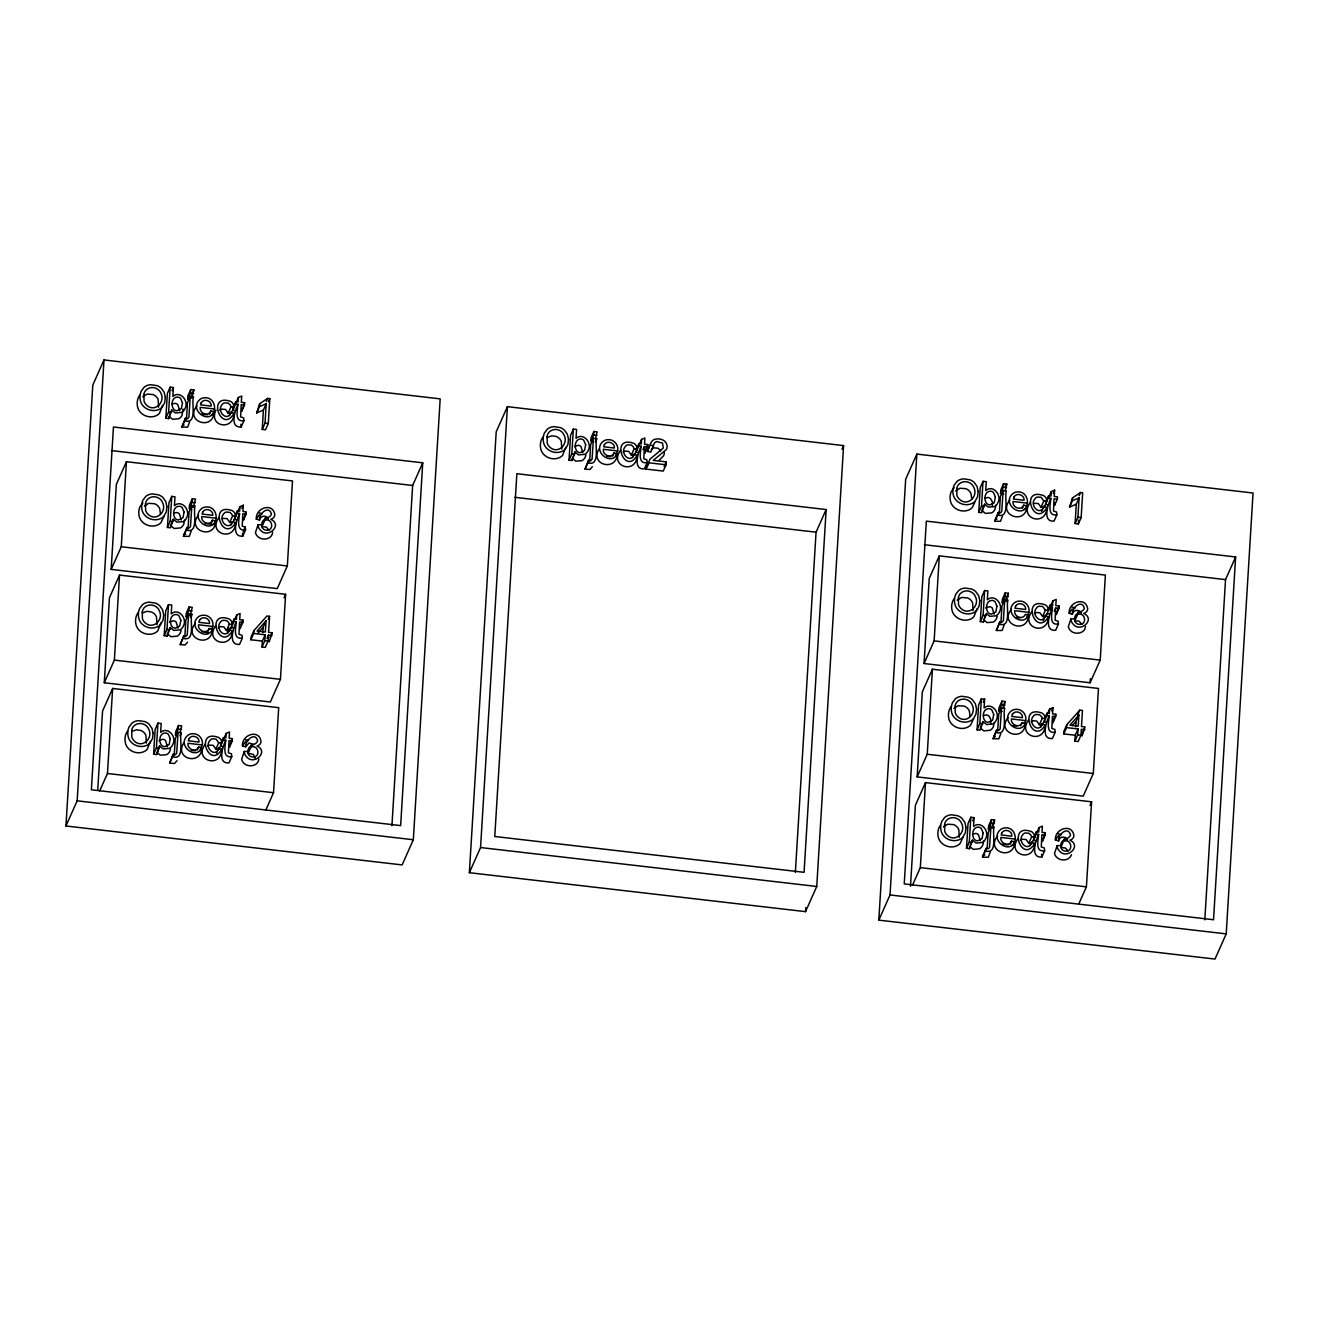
<?xml version="1.0" encoding="UTF-8"?>
<svg xmlns="http://www.w3.org/2000/svg" width="1319" height="1319" viewBox="0 0 1319 1319"><rect width="100%" height="100%" fill="white"/><g stroke="black" fill="none" stroke-linecap="round" stroke-linejoin="round"><path stroke-width="1.5" d="M167.464 746.735L165.551 740.553A4.419 4.039 24 0 0 162.798 739.283L159.022 740.602M178.049 628.24L176.136 622.057A4.419 4.039 24 0 0 173.366 620.787L169.59 622.09M179.681 410.786L177.768 404.62A4.419 4.039 24 0 0 175.015 403.35L172.08 403.993M181.28 519.999L179.368 513.816A4.419 4.039 24 0 0 176.598 512.547L173.679 513.19M582.866 452.714L580.954 446.531A4.419 4.039 24 0 0 578.2 445.278L574.408 446.58M980.347 840.879L978.434 834.696A4.419 4.039 24 0 0 975.681 833.427L972.746 834.07M994.147 614.143L992.234 607.96A4.419 4.039 24 0 0 989.481 606.691L985.689 608.01M65.95 825.991L92.792 385.115L104.003 359.939L440.183 398.866L413.325 839.741L402.13 864.918L65.95 825.991L77.161 800.814L104.003 359.939M97.738 790.048L102.552 711.106L112.643 688.452L278.705 707.676L273.528 792.703L265.778 810.13M104.283 682.764L109.444 597.738L119.534 575.084L285.613 594.308L280.436 679.334L270.346 701.988L104.283 682.764L114.357 660.11L119.534 575.084M111.175 569.379L116.352 484.353L126.443 461.716L292.505 480.94L287.328 565.966L277.254 588.62L111.175 569.379L121.266 546.742L126.443 461.716M99.7 790.889L107.466 773.478L112.643 688.452M171.783 410.061L168.848 418.585L165.848 418.238L167.348 393.474L170.151 387.176L173.399 387.555L172.855 396.392C180.225 390.045 189.359 401.223 184.957 408.659A8.854 8.112 24 0 1 181.61 412.435L175.361 412.979L171.783 410.061L169.689 414.776M165.848 418.238L168.634 411.957L170.151 387.176M168.848 418.585L168.997 416.342L172.558 419.261L178.807 418.733A8.854 8.112 24 0 0 182.154 414.941L182.978 409.022M153.631 754.188L155.131 729.423L157.934 723.125L161.182 723.504L160.654 732.342C168.024 725.994 177.142 737.156 172.74 744.592A8.854 8.112 24 0 1 169.393 748.384L163.144 748.912L159.583 745.993L156.648 754.534L153.631 754.188L156.433 747.889L157.934 723.125M173.383 519.257L170.448 527.798L167.431 527.452L168.947 502.687L171.75 496.389L174.982 496.768L174.454 505.606C181.824 499.258 190.942 510.42 186.556 517.856A8.854 8.112 24 0 1 183.193 521.648L176.944 522.176L173.383 519.257L170.58 525.556L174.141 528.474L180.39 527.93A8.854 8.112 24 0 0 183.753 524.154L184.611 520.131M167.431 527.452L170.233 521.153L171.75 496.389M170.151 627.498L167.216 636.038L164.199 635.692L165.716 610.928L168.502 604.63L171.75 605.009L171.223 613.846C178.593 607.498 187.71 618.66 183.325 626.096A8.854 8.112 24 0 1 179.961 629.888L173.712 630.416L170.151 627.498L168.057 632.213M156.648 754.534L159.583 745.993M164.199 635.692L167.002 629.394L168.502 604.63M167.216 636.038L167.348 633.796L170.909 636.714L177.158 636.17A8.854 8.112 24 0 0 180.522 632.395L181.099 630.531M186.441 419.656L187.479 402.674L190.282 396.392L193.53 396.755C191.123 402.476 197.718 425.048 184.644 420.81L181.857 427.109L187.644 427.142L189.573 421.981M190.282 396.392L188.881 417.233L187.809 418.667L185.418 418.304L181.857 427.109M190.694 389.567L187.892 395.848L187.677 399.377L190.48 393.095L190.694 389.567L193.942 389.929L191.618 398.19M174.24 755.589L175.262 738.624L178.065 732.325L181.313 732.704C178.906 738.426 185.501 760.997 172.443 756.76L169.64 763.058L174.52 763.52L176.96 760.7M188.04 528.853L189.079 511.887L191.865 505.589L195.113 505.968C192.722 511.69 199.317 534.261 186.243 530.024L183.44 536.322L189.244 536.355L191.173 531.194M178.065 732.325L176.68 753.182L175.608 754.6L173.201 754.254L169.64 763.058M178.477 725.499L175.674 731.798L175.46 735.326L178.263 729.044L178.477 725.499L181.725 725.879L180.109 732.556M191.865 505.589L190.48 526.446L189.408 527.864L187.018 527.518L183.44 536.322M192.294 498.763L189.491 505.062L189.276 508.59L192.079 502.308L192.294 498.763L195.542 499.143L193.217 507.403M184.808 637.093L185.831 620.128L188.633 613.83L191.882 614.209C189.491 619.93 196.069 642.501 183.011 638.264L180.208 644.562L185.089 645.024L187.529 642.205M188.633 613.83L187.249 634.686L186.177 636.104L183.786 635.742L180.208 644.562M189.062 607.004L186.259 613.302L186.045 616.83L188.848 610.532L189.062 607.004L192.294 607.383L189.985 615.627M235.178 410.588L232.787 410.308L235.59 404.01L237.964 404.29C235.128 410.127 229.127 428.114 241.179 426.944L243.982 420.646L243.685 417.909L240.635 416.853L241.196 404.669L244.46 405.048L244.609 402.674L241.344 402.295L241.723 396.03L238.393 397.481L236.282 402.196M235.59 404.01L235.738 401.652L238.112 401.932L238.393 397.481M237.964 404.29C237.601 409.632 234.106 422.492 243.982 420.646M207.693 746.142A5.111 4.666 24 0 1 209.523 745.12L213.266 745.367L215.92 749.093L219.102 749.011L223.373 739.959L225.763 740.239C222.911 746.076 216.91 764.047 228.978 762.877L231.781 756.595L231.468 753.841L228.418 752.803L228.995 740.618L232.259 740.998L232.391 738.624L229.127 738.244L229.506 731.979L226.176 733.43L224.065 738.145M223.373 739.959L223.521 737.601L225.895 737.865L226.176 733.43M236.76 519.801L234.386 519.521L237.189 513.223L239.563 513.503C236.728 519.34 230.726 537.311 242.778 536.141L245.581 529.859L245.268 527.105L242.218 526.067L242.795 513.882L246.059 514.262L246.208 511.887L242.943 511.508L243.323 505.243L239.976 506.694L237.173 512.992M237.189 513.223L237.321 510.865L239.712 511.129L239.976 506.694M225.763 740.239C225.384 745.565 221.905 758.425 231.781 756.595M239.563 513.503C239.184 518.829 235.705 531.689 245.581 529.859M233.529 628.025L231.155 627.762L233.958 621.463L236.332 621.744C233.496 627.564 227.478 645.552 239.547 644.381L242.35 638.083L242.037 635.346L238.986 634.291L239.563 622.106L242.828 622.486L242.976 620.128L239.712 619.749L240.091 613.483L236.744 614.934L234.65 619.65M233.958 621.463L234.09 619.106L236.48 619.369L236.744 614.934M236.332 621.744C235.953 627.069 232.474 639.929 242.35 638.083M229.588 744.922L229.457 747.279L232.259 740.998M256.694 412.946L259.678 403.713L267.708 398.371L269.801 398.618L268.285 423.498L265.482 429.78L262.234 429.4L263.421 410.028L266.207 403.729L259.497 406.648L256.694 412.946L263.421 410.028M259.497 406.648L259.678 403.713M250.907 639.764L253.71 633.466L265.185 634.802L262.382 641.083L250.907 639.764L251.072 636.978L253.875 630.68L266.916 616.022L269.571 616.336L268.598 632.378L272.176 632.79L269.191 641.875M262.234 429.4L265.037 423.119L266.207 403.729M253.71 633.466L253.875 630.68M271.994 635.593L268.433 635.181L268.07 641.1L265.267 647.398L262.019 647.019L262.382 641.083M262.893 632.724L263.223 627.135L266.026 620.837L265.35 632.015L257.073 631.043L266.026 620.837M262.019 647.019L264.822 640.721L265.185 634.802M391.941 825.694L412.649 485.474L422.739 462.821L113.45 426.993L91.374 789.784L400.646 825.595L422.739 462.821M469.366 872.7L496.208 431.824L507.403 406.664L843.583 445.591L816.741 886.467L805.546 911.643L469.366 872.7L480.561 847.54L507.403 406.664M569.033 460.166L570.533 435.402L573.336 429.104L576.584 429.483L576.04 438.32C583.41 431.972 592.544 443.151 588.142 450.57A8.854 8.112 24 0 1 584.795 454.363L578.546 454.89L574.969 451.988L572.034 460.512L569.033 460.166L571.819 453.884L573.336 429.104M572.034 460.512L574.969 451.988M589.626 461.584L590.665 444.602L593.468 438.32L596.716 438.683C594.308 444.404 600.903 466.975 587.829 462.738L585.026 469.036L589.923 469.498L592.363 466.695M593.468 438.32L592.066 459.16L590.994 460.595L588.604 460.232L585.026 469.036M593.88 431.494L591.077 437.776L590.863 441.304L593.665 435.023L593.88 431.494L597.128 431.857L595.512 438.535M638.347 452.516L635.972 452.236L638.775 445.937L641.149 446.218C638.314 452.054 632.312 470.042 644.364 468.855L647.167 462.573L646.871 459.836L643.82 458.781L644.381 446.597L647.645 446.976L647.794 444.602L644.529 444.223L644.909 437.957L641.578 439.408L639.468 444.124M638.775 445.937L638.924 443.58L641.298 443.86L641.578 439.408M641.149 446.218C640.787 451.56 637.291 464.42 647.167 462.573M644.991 450.9L644.843 453.258L647.645 446.976M666.029 464.783L666.21 461.864L653.251 460.364L666.276 449.631A8.046 7.37 24 0 0 667.051 445.377C666.111 439.804 659.203 437.743 654.422 439.441A7.057 6.463 24 0 0 651.256 442.145L647.448 451.428L650.762 452.12L654.059 443.794A4.616 4.221 24 0 1 656.911 441.552L662.567 443.135L663.276 448.064L650.036 459.144L645.749 469.053L663.243 471.081L666.029 464.783L648.552 462.771M795.357 872.42L816.065 532.184L826.156 509.546L516.867 473.719L494.773 836.493L804.062 872.321L826.156 509.546M805.546 911.643L805.794 907.538M878.817 920.134L905.675 479.259L916.87 454.082L1253.05 493.009L1226.208 933.885L1214.997 959.061L878.817 920.134L890.028 894.958L916.87 454.082M910.489 886.22L915.419 805.233L925.509 782.596L1091.588 801.82L1086.411 886.846L1078.645 904.273M917.15 776.891L922.327 691.865L932.418 669.228L1098.48 688.452L1093.303 773.478L1083.229 796.132L917.15 776.891L927.241 754.254L932.418 669.228M924.058 663.523L929.236 578.497L939.309 555.86L1105.388 575.084L1100.211 660.11L1090.121 682.764L924.058 663.523L934.132 640.886L939.309 555.86M912.567 885.033L920.332 867.622L925.509 782.596M984.666 504.204L981.732 512.728L978.714 512.382L980.231 487.618L983.018 481.32L986.266 481.699L985.738 490.536C993.108 484.188 1002.226 495.367 997.84 502.803A8.854 8.112 24 0 1 994.477 506.578L988.228 507.106L984.666 504.204L981.864 510.486L985.425 513.404L991.674 512.877A8.854 8.112 24 0 0 995.037 509.085L995.894 505.062M978.714 512.382L981.517 506.1L983.018 481.32M972.449 840.137L969.514 848.678L966.497 848.331L968.014 823.567L970.817 817.269L974.065 817.648L973.521 826.485C980.891 820.138 990.008 831.3 985.623 838.736A8.854 8.112 24 0 1 982.259 842.528L976.011 843.055L972.449 840.137L970.355 844.869M980.314 621.595L981.814 596.831L984.617 590.533L987.865 590.912L987.321 599.749C994.707 593.402 1003.825 604.564 999.423 612A8.854 8.112 24 0 1 996.076 615.792L989.827 616.319L986.266 613.401L983.314 621.941L980.314 621.595L983.117 615.297L984.617 590.533M966.497 848.331L969.3 842.033L970.817 817.269M969.514 848.678L969.646 846.435L973.224 849.354L979.456 848.809A8.854 8.112 24 0 0 982.82 845.034L983.677 841.011M983.314 621.941L985.557 614.984M983.018 721.641L980.083 730.182L977.082 729.836L978.583 705.071L981.385 698.773L984.634 699.152L984.089 707.99C991.459 701.642 1000.593 712.804 996.191 720.24A8.854 8.112 24 0 1 992.844 724.032L986.596 724.56L983.018 721.641L980.924 726.357M977.082 729.836L979.869 723.537L981.385 698.773M999.324 513.8L1000.346 496.818L1003.149 490.536L1006.397 490.899C1004.006 496.62 1010.585 519.191 997.527 514.954L994.724 521.252L1000.511 521.285L1002.44 516.125M1003.792 493.9L1000.56 493.52L1000.775 489.992L1003.578 483.71L1006.809 484.073L1005.193 490.75M1003.149 490.536L1001.764 511.376L1000.692 512.811L998.302 512.448L994.724 521.252M1000.56 493.52L1003.347 487.239L1003.578 483.71M987.222 847.853L988.145 832.767L990.948 826.469L994.196 826.848C991.789 832.569 998.384 855.141 985.309 850.903L982.507 857.202L988.31 857.235L990.239 852.074M1000.907 622.997L1001.945 606.031L1004.748 599.733L1007.996 600.112C1005.589 605.833 1012.184 628.405 999.11 624.167L996.323 630.466L1002.11 630.498L1004.039 625.338M990.948 826.469L989.547 847.326L988.475 848.744L986.084 848.397L982.507 857.202M991.36 819.643L988.558 825.941L988.343 829.47L991.146 823.188L991.36 819.643L994.608 820.022L992.284 828.283M1004.748 599.733L1003.347 620.589L1002.275 622.007L999.884 621.661L996.323 630.466M1005.16 592.907L1002.358 599.205L1002.143 602.734L1004.946 596.452L1005.16 592.907L1008.408 593.286L1006.1 601.546M997.675 731.237L998.714 714.271L1001.517 707.973L1004.765 708.352C1002.358 714.074 1008.953 736.645 995.878 732.408L993.092 738.706L998.879 738.739L1000.808 733.562M1002.16 711.353L998.912 710.974L999.126 707.446L1001.929 701.147L1005.177 701.527L1003.561 708.204M1001.517 707.973L1000.115 728.83L999.044 730.248L996.653 729.885L993.092 738.706M998.912 710.974L1001.715 704.676L1001.929 701.147M1051.259 491.624L1050.996 496.076L1048.605 495.796L1048.457 498.153L1050.847 498.434C1047.995 504.27 1041.994 522.258 1054.062 521.071L1056.865 514.789L1056.552 512.052L1053.502 510.997L1054.079 498.813L1057.343 499.192L1057.475 496.818L1054.211 496.439L1054.606 490.173L1051.259 491.624L1044.186 507.205L1041.004 507.304L1038.35 503.561L1034.607 503.314A5.111 4.666 24 0 0 1033.634 503.726M1050.847 498.434C1050.468 503.776 1046.989 516.636 1056.865 514.789M1054.689 503.116L1054.541 505.474L1057.343 499.192M1035.827 840.681L1033.453 840.401L1036.256 834.103L1038.63 834.383C1035.794 840.219 1029.793 858.191 1041.845 857.02L1044.648 850.739L1044.351 847.985L1041.285 846.946L1041.862 834.762L1045.126 835.125L1045.275 832.767L1042.01 832.388L1042.389 826.123L1039.042 827.574L1036.948 832.289M1036.256 834.103L1036.404 831.745L1038.778 832.009L1039.042 827.574M1052.859 600.837L1052.578 605.273L1050.204 605.009L1050.056 607.367L1052.447 607.647C1049.594 613.467 1043.593 631.455 1055.645 630.284L1058.448 624.002L1058.151 621.249L1055.101 620.21L1055.662 608.026L1058.926 608.389L1059.075 606.031L1055.81 605.652L1056.189 599.387L1052.859 600.837L1045.786 616.418L1042.604 616.501L1039.949 612.774L1036.206 612.527A5.111 4.666 24 0 0 1034.36 613.549M1038.63 834.383C1038.267 839.708 1034.772 852.569 1044.648 850.739M1052.447 607.647C1052.067 612.972 1048.589 625.833 1058.448 624.002M1046.412 722.169L1044.021 721.905L1046.824 715.607L1049.199 715.887C1046.363 721.707 1040.361 739.695 1052.414 738.525L1055.216 732.226L1054.92 729.489L1051.87 728.434L1052.43 716.25L1055.695 716.629L1055.843 714.271L1052.578 713.892L1052.958 707.627L1049.627 709.078L1047.517 713.793M1046.824 715.607L1046.973 713.249L1049.347 713.513L1049.627 709.078M1049.199 715.887C1048.836 721.213 1045.34 734.073 1055.216 732.226M1069.577 507.09L1072.545 497.857L1080.574 492.515L1082.668 492.762L1081.151 517.642L1078.348 523.923L1075.1 523.544L1076.288 504.171L1079.09 497.873L1072.38 500.791L1069.577 507.09L1076.288 504.171M1072.38 500.791L1072.545 497.857M1063.79 733.908L1066.576 727.61L1078.052 728.945L1075.249 735.227L1063.79 733.908L1063.955 731.122L1066.758 724.823L1079.799 710.166L1082.454 710.479L1081.465 726.522L1085.042 726.934L1082.075 736.018M1075.1 523.544L1077.903 517.262L1079.09 497.873M1078.348 523.923L1078.596 520.098M1066.576 727.61L1066.758 724.823M1084.878 729.737L1081.3 729.308L1080.937 735.244L1078.134 741.542L1074.886 741.163L1075.249 735.227M1075.76 726.851L1076.106 721.279L1078.909 714.98L1078.233 726.159L1069.94 725.186L1078.909 714.98M1074.886 741.163L1077.689 734.864L1078.052 728.945M1090.121 682.764L1090.368 678.708M1204.808 919.838L1225.532 579.618L1235.623 556.964L926.334 521.137L904.24 883.911L1213.529 919.739L1235.623 556.964M211.732 414.496L211.667 415.304C217.75 409.071 213.826 396.706 204.494 397.777A8.26 7.551 24 0 0 199.779 399.591C188.65 409.154 208.138 424.883 214.206 411.808L210.875 411.017C208.418 417.117 199.169 413.292 200.191 407.357L214.469 409.005M213.332 523.692L213.266 524.5C219.333 518.268 215.426 505.902 206.077 506.991A8.26 7.551 24 0 0 201.378 508.804C190.249 518.367 209.721 534.096 215.805 521.005L212.474 520.23C210.018 526.33 200.768 522.505 201.774 516.553L216.069 518.219M202.252 744.955C203.522 738.986 198.427 733.001 192.277 733.727A8.26 7.551 24 0 0 187.578 735.54C176.449 745.103 195.921 760.832 201.988 747.741L198.658 746.966C196.218 753.067 186.952 749.241 187.974 743.289L202.252 744.955L200.158 749.67M212.837 626.459C214.09 620.491 208.996 614.506 202.846 615.231A8.26 7.551 24 0 0 198.147 617.045C187.018 626.607 206.489 642.337 212.573 629.245L209.243 628.471C206.786 634.571 197.52 630.746 198.542 624.794L212.837 626.459L211.436 629.592M617.655 450.933C618.924 444.965 613.83 438.98 607.68 439.705A8.26 7.551 24 0 0 602.964 441.519C591.835 451.082 611.324 466.811 617.391 453.72L614.06 452.945C611.604 459.045 602.354 455.22 603.377 449.284L617.655 450.933L615.561 455.649M1024.616 508.639L1024.55 509.447C1030.617 503.215 1026.71 490.833 1017.361 491.921A8.26 7.551 24 0 0 1012.662 493.735C1001.533 503.297 1021.005 519.027 1027.089 505.952L1023.758 505.161C1021.302 511.261 1012.036 507.436 1013.058 501.5L1027.336 503.149M1028.935 612.362C1030.205 606.394 1025.11 600.409 1018.96 601.134A8.26 7.551 24 0 0 1014.245 602.948C1003.116 612.511 1022.604 628.24 1028.672 615.149L1025.341 614.374C1022.884 620.474 1013.635 616.649 1014.657 610.697L1028.935 612.362L1026.841 617.078M1012.398 844.572L1012.332 845.38C1018.4 839.148 1014.492 826.782 1005.16 827.87A8.26 7.551 24 0 0 1000.445 829.684C989.316 839.247 1008.804 854.976 1014.872 841.885L1011.541 841.11C1009.084 847.21 999.835 843.385 1000.841 837.433L1015.135 839.098M1025.704 720.603C1026.973 714.634 1021.879 708.649 1015.729 709.375A8.26 7.551 24 0 0 1011.014 711.188C999.884 720.735 1019.373 736.48 1025.44 723.389L1022.11 722.614C1019.653 728.715 1010.403 724.889 1011.426 718.937L1025.704 720.603L1024.302 723.735M162.517 405.428L159.5 413.259A11.03 10.09 24 0 1 155.609 415.947C148.173 418.947 138.511 414.232 137.39 406.005A18.285 16.735 24 0 1 138.429 397.382L139.666 395.271M160.869 622.865L157.868 630.713A11.03 10.09 24 0 1 153.977 633.384C146.541 636.385 136.879 631.686 135.758 623.442A18.285 16.735 24 0 1 136.797 614.835L138.033 612.708M150.3 741.36L147.283 749.208A11.03 10.09 24 0 1 143.392 751.896C135.972 754.88 126.294 750.181 125.19 741.938A18.285 16.735 24 0 1 126.212 733.331L127.465 731.204M565.703 447.339L562.685 455.187A11.03 10.09 24 0 1 558.794 457.874C551.358 460.875 541.697 456.16 540.576 447.932A18.285 16.735 24 0 1 541.614 439.309L542.851 437.199M976.983 608.768L973.966 616.616A11.03 10.09 24 0 1 970.075 619.303C962.639 622.288 952.977 617.589 951.856 609.345A18.285 16.735 24 0 1 952.895 600.739L954.132 598.612M992.366 506.529L992.366 501.847L990.651 498.763A4.419 4.039 24 0 0 987.882 497.494L984.963 498.137M990.717 723.983L990.734 719.284L989.003 716.201A4.419 4.039 24 0 0 986.249 714.931L983.314 715.574M994.246 722.515L993.388 726.538A8.854 8.112 24 0 1 990.041 730.314L983.793 730.858L980.231 727.94M158.61 407.225L158.132 399.575A8.508 7.782 24 0 0 152.988 394.529L147.019 394.117L142.716 396.838M156.977 624.662L156.499 617.028A8.508 7.782 24 0 0 151.355 611.967L147.069 611.307L142.337 613.022M146.393 743.174L145.931 735.524A8.508 7.782 24 0 0 140.77 730.462L136.5 729.803L131.768 731.517M561.795 449.152L561.317 441.502A8.508 7.782 24 0 0 556.173 436.441L551.903 435.798L547.171 437.496M645.749 469.053L648.602 463.942M973.076 610.582L972.614 602.931A8.508 7.782 24 0 0 967.454 597.87L961.502 597.474L957.182 600.178M959.276 837.318L958.798 829.667A8.508 7.782 24 0 0 953.653 824.606L947.685 824.21L943.382 826.914M272.621 532.266C272.176 539.504 261.986 541.103 257.584 536.371A7.914 7.238 24 0 1 255.457 532.546L258.062 524.748L261.327 524.715L261.953 527.023A4.765 4.353 24 0 0 266.207 530.189C274.5 531.376 272.835 517.592 264.773 520.296L261.986 526.594L266.323 527.105L268.928 529.974M258.821 759.002C258.376 766.24 248.186 767.839 243.768 763.107A7.914 7.238 24 0 1 241.657 759.282L244.262 751.484L247.527 751.451L248.153 753.759A4.765 4.353 24 0 0 252.407 756.925C260.7 758.128 259.035 744.328 250.973 747.032L248.17 753.33L253.38 754.369L255.375 758.672M1085.504 626.41C1085.059 633.648 1074.87 635.247 1070.451 630.515A7.914 7.238 24 0 1 1068.324 626.69L1070.929 618.891L1074.21 618.858L1074.82 621.167A4.765 4.353 24 0 0 1079.09 624.332C1087.384 625.519 1085.718 611.736 1077.656 614.44L1074.853 620.738L1079.206 621.249L1081.794 624.118M261.986 526.594C260.387 517.295 269.224 519.587 271.467 514.245C269.323 504.732 258.722 513.371 259.53 520.082L256.315 519.158L259.299 514.74M264.773 520.296L265.3 517.675M248.17 753.33C246.587 744.031 255.424 746.323 257.667 740.981C255.523 731.468 244.922 740.107 245.713 746.818L242.498 745.894L245.499 741.476M250.973 747.032L251.5 744.411M1074.853 620.738C1073.27 611.439 1082.091 613.731 1084.35 608.389C1082.207 598.875 1071.589 607.515 1072.396 614.225L1069.181 613.302L1072.182 608.883M1077.656 614.44L1078.184 611.818M1067.994 850.854L1065.389 847.985L1061.053 847.474C1059.454 838.175 1068.291 840.467 1070.533 835.125C1068.406 825.612 1057.789 834.251 1058.596 840.961L1055.381 840.038L1058.366 835.619M1061.053 847.474L1064.367 838.554M163.902 516.454L161.099 522.472A11.03 10.09 24 0 1 157.208 525.16C149.772 528.144 140.111 523.445 138.99 515.201A18.285 16.735 24 0 1 140.028 506.595L142.93 502.737M647.448 451.428L648.453 448.427A7.057 6.463 24 0 1 649.294 447.289M975.17 501.385L972.383 507.403A11.03 10.09 24 0 1 968.476 510.09C961.056 513.091 951.395 508.376 950.274 500.148A18.285 16.735 24 0 1 951.296 491.525L954.214 487.667M973.537 718.839L970.735 724.856A11.03 10.09 24 0 1 966.843 727.527C959.408 730.528 949.746 725.829 948.625 717.585A18.285 16.735 24 0 1 949.664 708.979L950.9 706.852M962.969 837.334L960.166 843.352A11.03 10.09 24 0 1 956.275 846.04C948.839 849.024 939.177 844.325 938.056 836.081A18.285 16.735 24 0 1 939.095 827.475L940.332 825.348M184.644 420.81L185.418 418.304M186.243 530.024L187.018 527.518M183.011 638.264L183.786 635.742M172.443 756.76L173.201 754.254M587.829 462.738L588.604 460.232M997.527 514.954L998.302 512.448M999.11 624.167L999.884 621.661M995.878 732.408L996.653 729.885M985.309 850.903L986.084 848.397M170.514 749.027L169.953 750.89A8.854 8.112 24 0 1 166.59 754.666L160.341 755.21L156.78 752.292M585.916 455.006L585.339 456.869A8.854 8.112 24 0 1 581.992 460.661L575.743 461.188L572.182 458.27M997.197 616.435L996.62 618.298A8.854 8.112 24 0 1 993.273 622.073L987.024 622.617L983.463 619.699M229.457 415.683L230.858 412.534L234.024 413.292C221.543 435.056 206.077 392.485 230.809 401.504A6.661 6.1 24 0 1 233.348 404.257L234.123 406.78L231.32 413.061L228.121 413.16L225.483 409.418L221.74 409.17A5.111 4.666 24 0 0 219.894 410.209M231.056 524.896L232.457 521.747L235.623 522.505C223.142 544.269 207.677 501.682 232.391 510.717A6.661 6.1 24 0 1 234.947 513.47L235.705 515.976L232.902 522.275L229.72 522.357L227.066 518.631L223.323 518.383A5.111 4.666 24 0 0 222.367 518.779M227.824 633.136L229.209 629.987L232.391 630.746C219.91 652.509 204.429 609.922 229.16 618.957A6.661 6.1 24 0 1 231.699 621.711L232.474 624.217L229.671 630.515L226.489 630.597L223.834 626.871L220.092 626.624A5.111 4.666 24 0 0 218.262 627.646M216.547 753.198L218.641 748.483L221.806 749.241C209.342 771.005 193.86 728.418 218.591 737.453A6.661 6.1 24 0 1 221.13 740.206L221.905 742.712L218.723 742.811L215.92 749.093M632.642 457.611L634.043 454.461L637.209 455.22C624.728 476.983 609.263 434.413 633.994 443.431A6.661 6.1 24 0 1 636.533 446.185L637.291 448.707L634.505 454.989L631.306 455.088L628.652 451.345L624.926 451.098A5.111 4.666 24 0 0 623.079 452.137M1041.631 511.393L1043.725 506.677L1046.907 507.436C1034.426 529.199 1018.944 486.629 1043.675 495.647A6.661 6.1 24 0 1 1046.214 498.401L1046.989 500.923L1043.807 501.006L1041.004 507.304M1043.23 620.606L1045.324 615.891L1048.49 616.649C1036.009 638.412 1020.543 595.825 1045.275 604.86A6.661 6.1 24 0 1 1047.814 607.614L1048.589 610.12L1045.39 610.219L1042.604 616.501M1040.691 727.28L1042.092 724.131L1045.258 724.889C1032.777 746.653 1017.312 704.066 1042.043 713.101A6.661 6.1 24 0 1 1044.582 715.854L1045.357 718.36L1042.554 724.659L1039.356 724.741L1036.718 721.015L1032.975 720.768A5.111 4.666 24 0 0 1031.128 721.79M1030.123 845.776L1031.524 842.627L1034.69 843.385C1022.209 865.149 1006.743 822.561 1031.458 831.597A6.661 6.1 24 0 1 1034.014 834.35L1034.772 836.856L1031.969 843.154L1028.787 843.237L1026.133 839.511L1022.406 839.263A5.111 4.666 24 0 0 1020.56 840.285M256.315 519.158C255.375 507.766 273.099 502.061 274.797 514.707A5.672 5.194 24 0 1 272.489 518.581L270.857 519.307C283.14 524.913 267.757 539.191 260.387 530.09A7.914 7.238 24 0 1 258.26 526.248L258.062 524.748M242.498 745.894C241.575 734.502 259.282 728.797 260.997 741.443A5.672 5.194 24 0 1 258.689 745.317L257.057 746.043C269.323 751.649 253.957 765.927 246.571 756.826A7.914 7.238 24 0 1 244.46 752.984L244.262 751.484M1069.181 613.302C1068.242 601.909 1085.966 596.204 1087.68 608.85A5.672 5.194 24 0 1 1085.372 612.725L1083.723 613.45C1096.007 619.056 1080.64 633.318 1073.254 624.233A7.914 7.238 24 0 1 1071.127 620.392L1070.929 618.891M1055.381 840.038C1054.442 828.645 1072.166 822.941 1073.88 835.587A5.672 5.194 24 0 1 1071.556 839.461L1069.923 840.187C1082.207 845.792 1066.824 860.07 1059.454 850.969A7.914 7.238 24 0 1 1057.327 847.128L1057.129 845.627L1060.41 845.594L1061.02 847.903A4.765 4.353 24 0 0 1065.29 851.068C1073.567 852.255 1071.918 838.472 1063.856 841.176M230.858 412.534C227.247 422.443 216.316 411.264 221.971 404.785A5.111 4.666 24 0 1 224.543 402.872L228.269 403.119L230.396 405.213L230.924 406.862L228.121 413.16M232.457 521.747C228.847 531.656 217.899 520.477 223.57 513.981A5.111 4.666 24 0 1 226.126 512.085L229.869 512.333L231.996 514.41L232.523 516.075L229.72 522.357M229.209 629.987C225.615 639.88 214.667 628.701 220.339 622.222A5.111 4.666 24 0 1 222.895 620.326L226.637 620.573L228.764 622.65L229.292 624.316L226.489 630.597M218.641 748.483C215.03 758.392 204.099 747.213 209.754 740.717A5.111 4.666 24 0 1 212.326 738.821L216.069 739.069L218.723 742.811M634.043 454.461C630.433 464.37 619.501 453.192 625.157 446.696A5.111 4.666 24 0 1 627.729 444.8L631.455 445.047L633.582 447.141L634.109 448.79L631.306 455.088M1043.725 506.677C1040.114 516.586 1029.183 505.408 1034.838 498.912A5.111 4.666 24 0 1 1037.41 497.016L1041.153 497.263L1043.807 501.006M1045.324 615.891C1041.713 625.8 1030.782 614.621 1036.437 608.125A5.111 4.666 24 0 1 1039.009 606.229L1042.735 606.476L1045.39 610.219M1042.092 724.131C1038.482 734.023 1027.55 722.845 1033.206 716.365A5.111 4.666 24 0 1 1035.778 714.469L1039.504 714.717L1041.631 716.794L1042.158 718.459L1039.356 724.741M1031.524 842.627C1027.913 852.536 1016.982 841.357 1022.637 834.861A5.111 4.666 24 0 1 1025.193 832.965L1028.935 833.212L1031.062 835.29L1031.59 836.955L1028.787 843.237M259.53 520.082C259.958 515.449 266.867 514.839 268.466 518.977M245.713 746.818L249.011 742.993L253.825 744.378M1072.396 614.225C1072.842 609.592 1079.733 608.982 1081.333 613.121M1058.596 840.961C1059.025 836.328 1065.933 835.718 1067.533 839.857M216.036 409.962C207.891 426.729 233.727 431.379 234.024 413.292M1071.44 854.696C1069.561 860.812 1060.756 861.472 1056.651 857.251A7.914 7.238 24 0 1 1054.524 853.426L1057.129 845.627M171.998 390.704L173.399 387.555M191.849 394.661L193.942 389.929M209.474 414.166L210.875 411.017M214.206 411.808C213.084 431.626 184.165 421.124 196.976 405.889M232.935 407.95L235.738 401.652M244.609 402.674L241.657 411.33L244.46 405.048M211.073 523.379L212.474 520.23M266.306 401.52L267.708 398.371M268.4 401.767L269.801 398.618M215.805 521.005C214.684 540.839 185.765 530.32 198.575 515.102M235.227 515.581L237.321 510.865M190.48 617.358L191.882 614.209M235.623 522.505C234.914 542.62 206.803 533.568 219.053 517.427M241.921 508.392L243.323 505.243M245.499 513.454L243.257 520.543L246.059 514.262M243.174 531.837L245.268 527.105M207.132 633.186L209.243 628.471M212.573 629.245C211.452 649.063 182.533 638.561 195.344 623.343M179.912 735.854L181.313 732.704M231.996 623.821L234.09 619.106M232.391 630.746C231.682 650.861 203.571 641.792 215.821 625.651M240.866 624.843L242.976 620.128M240.025 628.784L242.828 622.486M197.256 750.115L198.658 746.966M201.988 747.741C201.23 766.059 174.026 759.002 183.605 743.092M268.169 619.485L269.571 616.336M284.063 597.804L285.613 594.308M267.032 638.314L268.433 635.181M220.718 743.883L223.521 737.601M270.065 637.522L272.176 632.79M221.806 749.241C221.114 769.356 193.003 760.305 205.236 744.163M230.297 743.339L232.391 738.624M595.314 441.832L596.716 438.683M612.659 456.094L614.06 452.945M617.391 453.72C616.616 472.037 589.428 464.98 598.991 449.07M636.121 449.878L638.924 443.58M637.209 455.22C636.5 475.335 608.405 466.283 620.639 450.142M642.98 449.746L644.381 446.597M645.7 449.317L647.794 444.602M664.116 466.58L666.21 461.864M841.984 449.185L843.583 445.591M1005.408 487.222L1006.809 484.073M1022.357 508.31L1023.758 505.161M1027.089 505.952C1025.968 525.77 997.049 515.267 1009.859 500.033M1045.802 502.094L1048.605 495.796M1005.606 599.584L1008.408 593.286M1046.907 507.436C1046.198 527.551 1018.087 518.499 1030.337 502.358M1053.205 493.322L1054.606 490.173M983.232 702.285L984.634 699.152M1079.173 495.664L1080.574 492.515M1028.672 615.149C1027.55 634.983 998.631 624.464 1011.442 609.246M1003.083 706.242L1005.177 701.527M1048.094 609.724L1050.204 605.009M1050.485 610.005L1052.578 605.273M1048.49 616.649C1047.781 636.764 1019.686 627.712 1031.92 611.571M1054.26 611.159L1055.662 608.026M1059.075 606.031L1056.123 614.687L1058.926 608.389M972.664 820.797L974.065 817.648M1020.708 725.763L1022.11 722.614M1025.44 723.389C1024.319 743.207 995.4 732.704 1008.211 717.487M992.498 824.738L994.608 820.022M1044.862 717.965L1046.973 713.249M1045.258 724.889C1044.549 745.004 1016.454 735.936 1028.688 719.795M1051.556 710.776L1052.958 707.627M1053.04 720.553L1055.843 714.271M1052.892 722.927L1055.695 716.629M1010.14 844.259L1011.541 841.11M1014.872 841.885C1013.75 861.719 984.831 851.2 997.642 835.982M1077.689 714.882L1079.799 710.166M1034.294 836.46L1036.404 831.745M1082.239 733.232L1084.35 728.517M1034.69 843.385C1033.981 863.5 1005.886 854.448 1018.12 838.307M1045.275 832.767L1042.323 841.423L1045.126 835.125M1090.022 805.315L1091.588 801.82M258.112 632.972L263.223 627.135M1072.265 725.648L1076.106 721.279M144.315 506.034L148.618 503.33L154.587 503.726A8.508 7.782 24 0 1 159.731 508.788L160.506 514.196M955.599 490.981L959.902 488.261L965.854 488.673A8.508 7.782 24 0 1 971.015 493.718L971.79 499.126M953.95 708.418L958.254 705.714L964.222 706.11A8.508 7.782 24 0 1 969.366 711.172L970.141 716.58M659.005 460.364L663.473 455.929A8.046 7.37 24 0 0 664.248 451.659M230.924 406.862L234.123 406.78M634.109 448.79L637.291 448.707M232.523 516.075L235.705 515.976M229.292 624.316L232.474 624.217M1042.158 718.459L1045.357 718.36M1031.59 836.955L1034.772 836.856M593.665 435.023L596.913 435.402M190.48 393.095L193.728 393.474M1003.347 487.239L1006.595 487.618M1045.67 504.452L1048.044 504.732M606.691 456.275L610.763 456.753M571.819 453.884L574.837 454.231M201.461 414.117L207.594 414.825M168.634 411.957L171.651 412.303M265.037 423.119L268.285 423.498M981.517 506.1L984.535 506.447M1077.903 517.262L1081.151 517.642M111.505 450.587L412.649 485.474M514.921 497.312L816.065 532.184M924.388 544.731L1225.532 579.618M192.079 502.308L195.327 502.671M1004.946 596.452L1008.194 596.815M1047.253 613.665L1049.644 613.929M205.105 523.561L211.221 524.27M1015.927 617.473L1020.016 617.935M170.233 521.153L173.251 521.516M983.117 615.297L986.117 615.66M121.266 546.742L287.328 565.966M934.132 640.886L1100.211 660.11M188.848 610.532L192.079 610.911M1001.715 704.676L1004.963 705.055M201.856 631.801L207.99 632.51M1012.695 725.714L1016.784 726.175M167.002 629.394L170.019 629.74M264.822 640.721L268.07 641.1M979.869 723.537L982.886 723.884M1077.689 734.864L1080.937 735.244M114.357 660.11L280.436 679.334M927.241 754.254L1093.303 773.478M178.263 729.044L181.511 729.407M991.146 823.188L994.394 823.551M220.57 746.257L222.96 746.538M191.288 750.297L195.377 750.775M1002.127 844.209L1008.244 844.918M156.433 747.889L159.434 748.252M969.3 842.033L972.317 842.396M107.466 773.478L273.528 792.703M920.332 867.622L1086.411 886.846M77.161 800.814L413.325 839.741M480.561 847.54L816.741 886.467M890.028 894.958L1226.208 933.885M650.251 445.13L653.564 445.838M995.499 518.73L997.016 519.158M182.616 424.586L184.132 425.015M993.85 736.183L995.367 736.596M184.215 533.799L185.732 534.211M983.282 854.679L984.798 855.091M1071.984 607.02L1075.199 607.927M259.118 512.877L262.333 513.783M1058.184 833.756L1061.399 834.663M245.301 739.613L248.516 740.52M660.72 450.917L658.23 448.295L654.109 447.85A4.616 4.221 24 0 0 651.256 450.092M228.912 627.992L229.671 630.515M1043.89 505.886L1044.186 507.205M1045.489 615.099L1045.786 616.418M1042.257 723.323L1042.554 724.659M1031.689 841.835L1031.969 843.154M634.208 453.67L634.505 454.989M231.023 411.742L231.32 413.061M218.806 747.692L219.102 749.011M1041.548 854.283L1041.845 857.02M240.882 424.19L241.179 426.944M242.465 533.404L242.778 536.141M170.283 738.788L169.145 744.543L164.628 746.735A4.501 4.122 24 0 1 161.38 745.037C158.461 741.278 159.648 732.639 165.6 733.001A4.419 4.039 24 0 1 168.354 734.271L170.283 738.788M180.851 620.293L179.714 626.03L175.196 628.24A4.501 4.122 24 0 1 171.965 626.525C169.03 622.782 170.217 614.143 176.169 614.506A4.419 4.039 24 0 1 178.939 615.775L180.851 620.293M182.484 402.856L181.362 408.593L176.828 410.786A4.501 4.122 24 0 1 173.597 409.088C170.679 405.345 171.866 396.689 177.818 397.052A4.419 4.039 24 0 1 180.571 398.322L182.484 402.856M184.083 512.052L182.945 517.806L178.428 519.999A4.501 4.122 24 0 1 175.196 518.301C172.261 514.542 173.448 505.902 179.4 506.265A4.419 4.039 24 0 1 182.17 507.535L184.083 512.052M585.669 444.783L584.548 450.521L580.014 452.714A4.501 4.122 24 0 1 576.782 451.016C573.864 447.273 575.051 438.617 581.003 438.98A4.419 4.039 24 0 1 583.756 440.249L585.669 444.783M983.15 832.932L982.012 838.686L977.494 840.879A4.501 4.122 24 0 1 974.263 839.181C971.328 835.422 972.515 826.782 978.484 827.145A4.419 4.039 24 0 1 981.237 828.414L983.15 832.932M993.718 714.436L992.597 720.174L988.063 722.383A4.501 4.122 24 0 1 984.831 720.669C981.913 716.926 983.1 708.27 989.052 708.649A4.419 4.039 24 0 1 991.806 709.919L993.718 714.436M995.367 496.999L994.229 502.737L989.712 504.93A4.501 4.122 24 0 1 986.48 503.231C983.545 499.489 984.732 490.833 990.684 491.196A4.419 4.039 24 0 1 993.454 492.465L995.367 496.999M996.95 606.196L995.829 611.95L991.294 614.143A4.501 4.122 24 0 1 988.063 612.445C985.145 608.686 986.332 600.046 992.284 600.409A4.419 4.039 24 0 1 995.037 601.678L996.95 606.196M153.119 733.249L152.476 738.591L150.086 742.927A11.03 10.09 24 0 1 146.195 745.598C138.759 748.598 129.097 743.883 127.992 735.656A18.285 16.735 24 0 1 129.015 727.033L131.916 723.191A11.772 10.766 24 0 1 138.577 720.669L144.711 721.559A12.333 11.277 24 0 1 149.096 724.213L151.965 728.253L153.119 733.249M163.688 614.753L163.061 620.095L160.654 624.415A11.03 10.09 24 0 1 156.763 627.102C149.344 630.103 139.666 625.387 138.561 617.16A18.285 16.735 24 0 1 139.583 608.537L142.501 604.679A11.772 10.766 24 0 1 149.146 602.173L155.296 603.063A12.333 11.277 24 0 1 159.665 605.718L162.534 609.741L163.688 614.753M165.337 397.299L164.694 402.658L162.303 406.977A11.03 10.09 24 0 1 158.412 409.648C150.976 412.649 141.314 407.95 140.193 399.706A18.285 16.735 24 0 1 141.232 391.083L144.134 387.242A11.772 10.766 24 0 1 150.795 384.719L156.928 385.626A12.333 11.277 24 0 1 161.297 388.264L164.183 392.304L165.337 397.299M166.919 506.512L166.293 511.854L163.902 516.191A11.03 10.09 24 0 1 159.995 518.862C152.575 521.862 142.914 517.147 141.792 508.92A18.285 16.735 24 0 1 142.831 500.297L145.733 496.455A11.772 10.766 24 0 1 152.394 493.933L158.527 494.823A12.333 11.277 24 0 1 162.897 497.477L165.765 501.517L166.919 506.512M568.522 439.227L567.879 444.585L565.488 448.905A11.03 10.09 24 0 1 561.597 451.576C554.161 454.577 544.5 449.878 543.379 441.634A18.285 16.735 24 0 1 544.417 433.011L547.319 429.17A11.772 10.766 24 0 1 553.98 426.647L560.113 427.554A12.333 11.277 24 0 1 564.483 430.192L567.368 434.231L568.522 439.227M965.986 827.392L965.36 832.734L962.969 837.07A11.03 10.09 24 0 1 959.078 839.741C951.642 842.742 941.98 838.027 940.859 829.799A18.285 16.735 24 0 1 941.898 821.176L944.8 817.335A11.772 10.766 24 0 1 951.461 814.812L957.594 815.703A12.333 11.277 24 0 1 961.963 818.357L964.849 822.396L965.986 827.392M976.571 708.897L975.928 714.238L973.537 718.558A11.03 10.09 24 0 1 969.646 721.246C962.211 724.246 952.549 719.531 951.428 711.304A18.285 16.735 24 0 1 952.466 702.681L955.368 698.823A11.772 10.766 24 0 1 962.029 696.3L968.162 697.207A12.333 11.277 24 0 1 972.532 699.861L975.417 703.884L976.571 708.897M978.203 491.443L977.577 496.801L975.17 501.121A11.03 10.09 24 0 1 971.279 503.792C963.859 506.793 954.181 502.094 953.076 493.85A18.285 16.735 24 0 1 954.099 485.227L957.017 481.386A11.772 10.766 24 0 1 963.661 478.863L969.811 479.77A12.333 11.277 24 0 1 974.18 482.408L977.049 486.447L978.203 491.443M979.803 600.656L979.16 605.998L976.769 610.334A11.03 10.09 24 0 1 972.878 613.005C965.442 616.006 955.78 611.291 954.659 603.063A18.285 16.735 24 0 1 955.698 594.44L958.6 590.599A11.772 10.766 24 0 1 965.261 588.076L971.394 588.966A12.333 11.277 24 0 1 975.78 591.621L978.649 595.66L979.803 600.656M143.936 394.381L144.018 401.025A9.085 8.326 24 0 0 147.052 405.592C155.048 412.468 165.551 402.031 160.934 393.293A8.508 7.782 24 0 0 155.79 388.231C150.993 386.17 144.546 388.841 143.936 394.381M145.535 503.594L145.601 510.239A9.085 8.326 24 0 0 148.651 514.806C156.648 521.664 167.15 511.244 162.534 502.49A8.508 7.782 24 0 0 157.373 497.444C152.575 495.383 146.145 498.054 145.535 503.594M142.304 611.818L142.37 618.479A9.085 8.326 24 0 0 145.42 623.046C153.416 629.905 163.919 619.468 159.302 610.73A8.508 7.782 24 0 0 154.142 605.668C149.344 603.607 142.914 606.278 142.304 611.818M131.735 730.33L131.801 736.975A9.085 8.326 24 0 0 134.851 741.542C142.848 748.401 153.334 737.981 148.734 729.226A8.508 7.782 24 0 0 143.573 724.18C138.775 722.12 132.329 724.791 131.735 730.33M547.121 436.309L547.204 442.953A9.085 8.326 24 0 0 550.237 447.52C558.234 454.396 568.736 443.959 564.12 435.221A8.508 7.782 24 0 0 558.976 430.159C554.178 428.098 547.731 430.769 547.121 436.309M956.819 488.525L956.885 495.169A9.085 8.326 24 0 0 959.935 499.736C967.932 506.611 978.434 496.175 973.818 487.436A8.508 7.782 24 0 0 968.657 482.375C963.859 480.314 957.413 482.985 956.819 488.525M958.402 597.738L958.484 604.382A9.085 8.326 24 0 0 961.518 608.949C969.514 615.808 980.017 605.388 975.4 596.633A8.508 7.782 24 0 0 970.256 591.588C965.459 589.527 959.012 592.198 958.402 597.738M955.17 705.962L955.253 712.623A9.085 8.326 24 0 0 958.286 717.19C966.283 724.049 976.785 713.612 972.169 704.874A8.508 7.782 24 0 0 967.025 699.812C962.227 697.751 955.78 700.422 955.17 705.962M944.602 824.474L944.684 831.118A9.085 8.326 24 0 0 947.718 835.685C955.714 842.544 966.217 832.124 961.6 823.369A8.508 7.782 24 0 0 956.456 818.324C951.659 816.263 945.212 818.934 944.602 824.474M201.147 402.823L200.521 404.867L211.205 406.104C211.848 400.679 203.687 398.091 201.147 402.823M202.747 512.019L202.104 514.08L212.804 515.317C213.431 509.892 205.269 507.304 202.747 512.019M199.515 620.26L198.872 622.321L209.573 623.557C210.199 618.133 202.038 615.544 199.515 620.26M188.93 738.772L188.304 740.816L199.004 742.053C199.631 736.629 191.469 734.04 188.93 738.772M604.333 444.75L603.706 446.795L614.39 448.031C615.033 442.607 606.872 440.018 604.333 444.75M1014.014 496.966L1013.388 499.011L1024.088 500.247C1024.715 494.823 1016.553 492.234 1014.014 496.966M1015.614 606.163L1014.987 608.224L1025.687 609.46C1026.314 604.036 1018.153 601.448 1015.614 606.163M1012.382 714.403L1011.755 716.464L1022.439 717.701C1023.082 712.276 1014.921 709.671 1012.382 714.403M1001.813 832.899L1001.17 834.96L1011.871 836.197C1012.497 830.772 1004.353 828.184 1001.813 832.899"/></g></svg>
